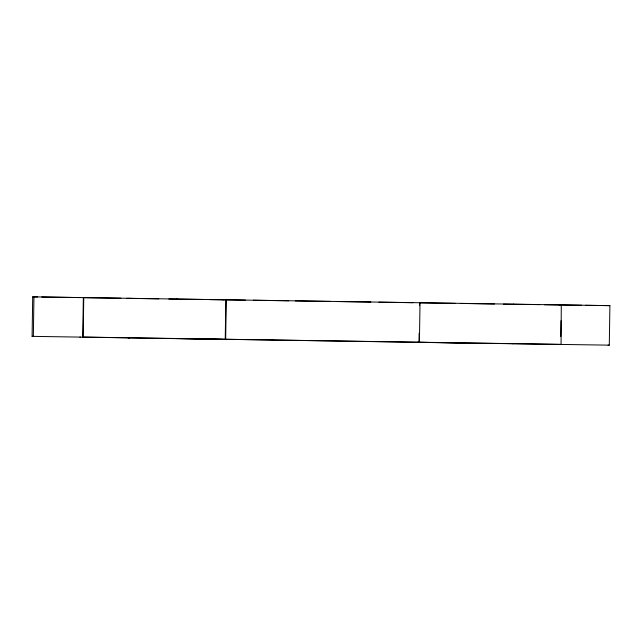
<?xml version="1.0" encoding="UTF-8"?>
<svg xmlns="http://www.w3.org/2000/svg" width="642" height="642" viewBox="0 0 642 642"><rect width="100%" height="100%" fill="white"/><g stroke="black" fill="none" stroke-linecap="round" stroke-linejoin="round"><path stroke-width="0.96" d="M128.946 337.869L129.355 337.853L32.1 336.36L32.71 296.853L609.9 305.64L609.29 345.147L608.046 345.195M33.954 296.805L33.344 336.32L32.1 336.36M83.34 297.559L82.738 337.074L561.068 344.393L561.277 304.894M83.155 337.058L83.757 297.551M225.238 339.241L225.84 299.726L226.273 299.71L225.671 339.225M419.122 333.318L418.985 342.21L419.419 342.194L420.02 302.687L419.587 302.703L419.547 305.664M560.787 336.504L561.028 320.695M128.729 298.386L129.138 298.37M129.556 298.353L129.957 298.337M176.735 299.036L177.152 299.02M177.007 299.108L177.417 299.092M222.951 299.83L223.352 299.814M271.983 300.56L272.81 300.528M273.227 300.52L273.644 300.504M368.476 302.045L369.302 302.013M369.728 301.997L370.137 301.981M464.294 303.449L464.712 303.433M465.723 303.538L466.14 303.522M513.255 304.244L513.68 304.228M559.182 304.966L559.599 304.95M609.9 305.64L585.656 305.327M79.905 337.138L80.322 337.122M128.536 337.885L128.127 337.893L222.75 339.329M176.542 338.535L176.133 338.551L465.538 343.029L465.121 343.045M176.398 338.615L176.815 338.599M271.373 340.075L272.2 340.043M272.625 340.027L273.035 340.011M367.874 341.552L368.701 341.52M369.118 341.512L369.535 341.496M417.252 342.314L609.29 345.147M463.693 342.956L464.102 342.948M512.645 343.751L513.07 343.735M558.572 344.481L558.989 344.465M32.71 296.853L37.718 296.925M41.73 296.989L79.833 297.575M84.479 297.687L120.937 298.201M126.578 298.313L158.799 298.843M168.822 298.995L203.41 299.485M209.918 299.629L245.405 300.135M253.397 300.255L288.723 300.777M295.272 300.897L330.51 301.419M337.058 301.539L370.891 302.061M378.916 302.181L413.007 302.703M419.459 302.847L455.114 303.353M461.133 303.441L494.444 303.995M503.44 304.131L539.673 304.629M544.384 304.741L581.66 305.271"/></g></svg>
